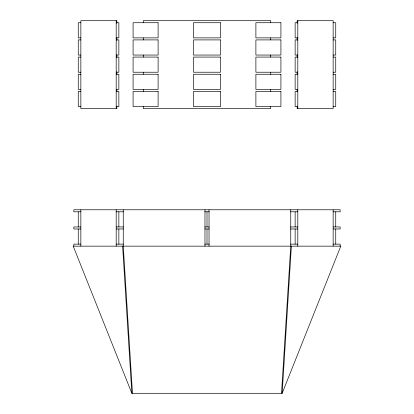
<?xml version="1.0" encoding="UTF-8"?>
<svg xmlns="http://www.w3.org/2000/svg" width="414" height="414" viewBox="0 0 414 414"><rect width="100%" height="100%" fill="white"/><g stroke="black" fill="none" stroke-linecap="round" stroke-linejoin="round"><path stroke-width="0.62" d="M282.157 393.3L340.784 246.154L73.216 246.154L131.843 393.3L282.157 393.3L291.384 246.154M80.854 22.729L78.262 22.729L78.262 37.876L80.854 37.876M116.194 22.729L118.859 22.729L118.859 37.876L116.194 37.876M297.806 22.729L295.141 22.729L295.141 37.876L297.806 37.876M333.146 22.729L335.738 22.729L335.738 37.876L333.146 37.876M80.854 39.904L78.262 39.904L78.262 55.052L80.854 55.052M116.194 39.904L118.859 39.904L118.859 55.052L116.194 55.052M297.806 39.904L295.141 39.904L295.141 55.052L297.806 55.052M333.146 39.904L335.738 39.904L335.738 55.052L333.146 55.052M80.854 57.08L78.262 57.08L78.262 72.227L80.854 72.227M116.194 57.08L118.859 57.08L118.859 72.227L116.194 72.227M297.806 57.08L295.141 57.08L295.141 72.227L297.806 72.227M333.146 57.08L335.738 57.08L335.738 72.227L333.146 72.227M80.854 74.256L78.262 74.256L78.262 89.403L80.854 89.403M116.194 74.256L118.859 74.256L118.859 89.403L116.194 89.403M297.806 74.256L295.141 74.256L295.141 89.403L297.806 89.403M333.146 74.256L335.738 74.256L335.738 89.403L333.146 89.403M80.854 91.432L78.262 91.432L78.262 106.579L80.854 106.579M116.194 91.432L118.859 91.432L118.859 106.579L116.194 106.579M297.806 91.432L295.141 91.432L295.141 106.579L297.806 106.579M333.146 91.432L335.738 91.432L335.738 106.579L333.146 106.579M80.854 211.802L73.852 211.802L73.852 209.774L340.148 209.774L340.148 211.802L333.146 211.802M116.194 211.802L123.46 211.802M204.739 211.802L209.261 211.802M290.54 211.802L297.806 211.802M80.854 226.95L73.852 226.95L73.852 228.978L80.854 228.978M116.194 226.95L123.46 226.95M204.739 226.95L209.261 226.95M290.54 226.95L297.806 226.95M333.146 226.95L340.148 226.95L340.148 228.978L333.146 228.978M116.194 228.978L123.46 228.978M204.739 228.978L209.261 228.978M290.54 228.978L297.806 228.978M80.854 244.125L73.852 244.125L73.852 246.154M116.194 244.125L123.46 244.125M204.739 244.125L209.261 244.125M290.54 244.125L297.806 244.125M333.146 244.125L340.148 244.125L340.148 246.154M122.616 246.154L131.843 393.3M335.738 211.802L335.738 226.95M335.738 228.978L335.738 244.125M333.146 209.774L333.146 246.154M297.806 20.7L297.806 108.608M297.806 209.774L297.806 246.154M297.169 23.287L297.169 20.7L333.146 20.7L333.146 108.608L297.169 108.608L297.169 106.025M297.169 37.508L297.169 40.091M297.169 54.958L297.169 57.546M297.169 71.767L297.169 74.349M297.169 89.217L297.169 91.804M295.141 211.802L295.141 226.95M295.141 228.978L295.141 244.125M290.747 209.774L290.747 246.154L281.52 393.259M270.73 22.729L270.73 20.7L143.27 20.7L143.27 22.729M270.73 37.876L270.73 39.904M270.73 55.052L270.73 57.08M270.73 72.227L270.73 74.256M270.73 89.403L270.73 91.432M270.73 106.579L270.73 108.608L143.27 108.608L143.27 106.579M209.029 209.774L209.029 246.154M207 211.802L207 226.95M207 228.978L207 244.125M204.971 209.774L204.971 246.154M143.27 37.876L143.27 39.904M143.27 55.052L143.27 57.08M143.27 72.227L143.27 74.256M143.27 89.403L143.27 91.432M132.48 393.259L123.253 246.113L123.253 209.774M118.859 211.802L118.859 226.95M118.859 228.978L118.859 244.125M116.831 23.287L116.831 20.7L80.854 20.7L80.854 108.608L116.831 108.608L116.831 106.025M116.831 37.508L116.831 40.091M116.831 54.958L116.831 57.546M116.831 71.767L116.831 74.349M116.831 89.217L116.831 91.804M116.194 20.7L116.194 108.608M116.194 209.774L116.194 246.154M80.854 209.774L80.854 246.154M78.262 211.802L78.262 226.95M78.262 228.978L78.262 244.125M158.107 22.729L133.085 22.729L133.085 37.876L158.107 37.876L158.107 22.729M220.522 22.729L193.478 22.729L193.478 37.876L220.522 37.876L220.522 22.729M280.915 22.729L255.893 22.729L255.893 37.876L280.915 37.876L280.915 22.729M158.107 39.904L133.085 39.904L133.085 55.052L158.107 55.052L158.107 39.904M220.522 39.904L193.478 39.904L193.478 55.052L220.522 55.052L220.522 39.904M280.915 39.904L255.893 39.904L255.893 55.052L280.915 55.052L280.915 39.904M158.107 57.08L133.085 57.08L133.085 72.227L158.107 72.227L158.107 57.08M220.522 57.08L193.478 57.08L193.478 72.227L220.522 72.227L220.522 57.08M280.915 57.08L255.893 57.08L255.893 72.227L280.915 72.227L280.915 57.08M158.107 74.256L133.085 74.256L133.085 89.403L158.107 89.403L158.107 74.256M220.522 74.256L193.478 74.256L193.478 89.403L220.522 89.403L220.522 74.256M280.915 74.256L255.893 74.256L255.893 89.403L280.915 89.403L280.915 74.256M158.107 91.432L133.085 91.432L133.085 106.579L158.107 106.579L158.107 91.432M220.522 91.432L193.478 91.432L193.478 106.579L220.522 106.579L220.522 91.432M280.915 91.432L255.893 91.432L255.893 106.579L280.915 106.579L280.915 91.432"/></g></svg>
